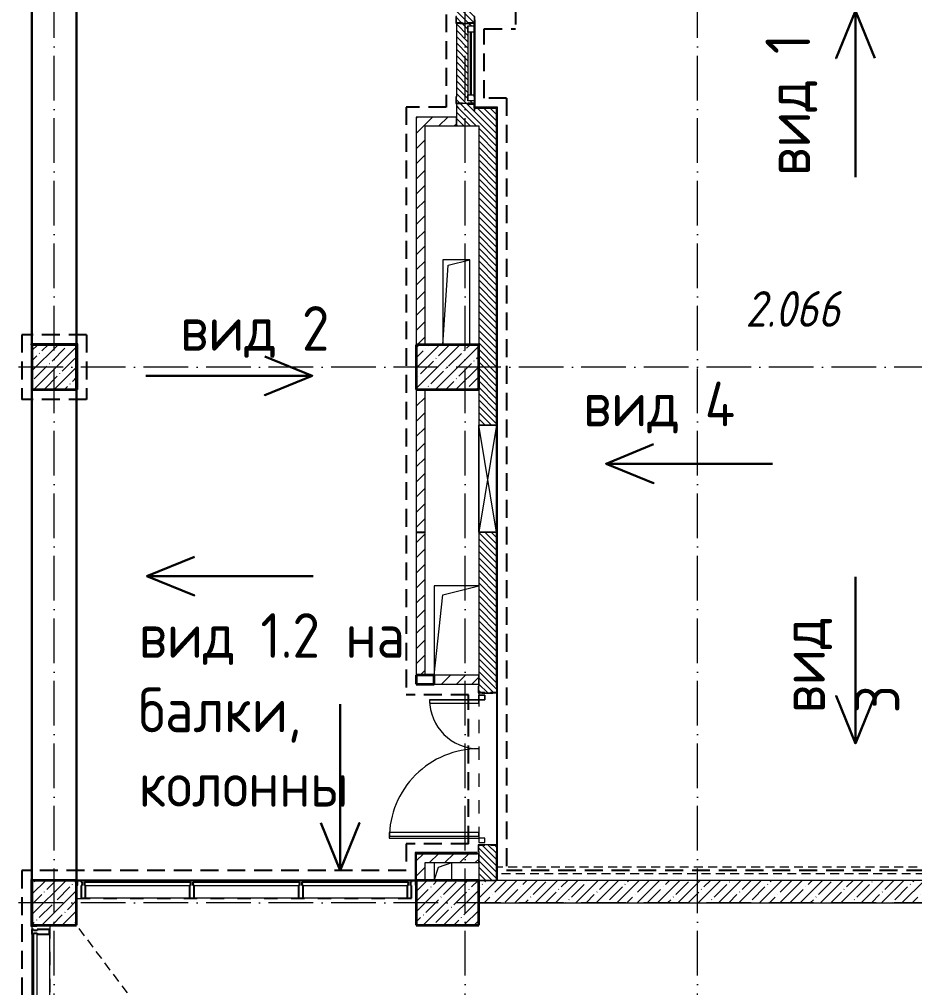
# Model space of a CAD drawing. Header units: millimetres. Extents: x -213536 to 1564669, y -45299 to 942238.
# Drawn here: x -198808 to -188787, y 217277 to 228121 of the extents above; entities that cross this region are included whole.
import ezdxf

# ---------------------------------------------------------------- set-up
doc = ezdxf.new("R2010")
doc.units = ezdxf.units.MM
for name, pattern in [('200_ШТРИХ_ш1п0_6_', [160, 100, -60]), ('50_200_ШТРИХ_1Т_ш5_п1_п1_', [700, 500, -100, 0, -100]), ('Штрих короткий', [300, 150, -150]), ('Штриховая _2 мм - 1 мм_', [300, 200, -100])]:
    doc.linetypes.add(name, pattern=pattern)
for name, color, linetype, lineweight in [('0-1', 7, 'Continuous', 5), ('0-2', 7, 'Continuous', 9), ('Двери', 7, 'Continuous', 9), ('Импосты витража', 7, 'Continuous', 9), ('Импосты витража-1', 7, 'Continuous', 25), ('Каркас_Импост', 7, 'Continuous', 13), ('Каркас_Импост-1', 7, 'Continuous', 9), ('Линии-1', 7, '200_ШТРИХ_ш1п0_6_', 9), ('Марки помещений', 7, 'Continuous', 9), ('Несущие колонны', 7, 'Continuous', 9), ('Несущие колонны-1', 7, 'Continuous', 35), ('Обобщенные модели', 7, 'Continuous', 9), ('Оси-2', 7, '50_200_ШТРИХ_1Т_ш5_п1_п1_', 9), ('Основные линии', 7, 'Continuous', 30), ('Остекление-1', 7, 'Continuous', 9), ('Перемычка-1', 7, 'Штрих короткий', 9), ('Стены-1', 7, 'Continuous', 13), ('Штриховка разреза-1', 7, 'Continuous', 9), ('Элементы узлов', 7, 'Continuous', 9)]:
    doc.layers.add(name, color=color, linetype=linetype, lineweight=lineweight)
doc.layers.add('СТ-1_1', color=7, linetype='Штриховая _2 мм - 1 мм_', lineweight=90, true_color=0x888888)
doc.layers.get('0-2').off()
doc.styles.add('ISOCPEUR_I_2', font='isocpeui.ttf', dxfattribs={"width": 0.85, "height": 2.3})
doc.styles.add('СПДС', font='isocpeur.ttf', dxfattribs={"width": 0.9})
pattern_1 = [(45, (0, 0), (-84.8528, 84.8528), [])]
pattern_2 = [(135, (0, 0), (-35.35534, -35.35534), [])]

# ---------------------------------------------------------------- blocks, each defined once
blk = doc.blocks.new('BSC_Колонна _Прямоугольная - 500х500-25976076-АИ2_02_План отделки стен 2-го этажа _Часть 2_')
at = {"layer": 'Несущие колонны'}
h = blk.add_hatch(dxfattribs=at)
h.set_pattern_fill('FP_4', color=256, style=0, pattern_type=2)
h.set_pattern_definition([(45, (-12200, -34300), (-114.04925, 114.04925), []), (45, (-12085.95, -34300), (-114.04925, 114.04925), [201.613, -40.323, 3.353, -36.97])])
h.paths.add_polyline_path([(-250, -250), (250, -250), (250, 250), (-250, 250)], flags=0)
at = {"layer": 'Несущие колонны-1'}
for p, q in [((250, 250), (-250, 250)), ((-250, 250), (-250, -250)), ((250, -250), (250, 250)), ((-250, -250), (250, -250))]:
    blk.add_line(p, q, dxfattribs=at)
blk = doc.blocks.new('BSC_Колонна _Прямоугольная - 500х700-V3-АИ2_02_План отделки стен 2-го этажа _Часть 2_')
at = {"layer": 'Несущие колонны'}
h = blk.add_hatch(dxfattribs=at)
h.set_pattern_fill('FP_8', color=256, style=0, pattern_type=2)
h.set_pattern_definition([(315, (-34300, 16600), (114.04925, 114.04925), []), (315, (-34300, 16485.95), (114.04925, 114.04925), [201.613, -40.323, 3.353, -36.97])])
h.paths.add_polyline_path([(-250, 350), (-250, -350), (250, -350), (250, 350)], flags=0)
at = {"layer": 'Несущие колонны-1'}
for p, q in [((250, 350), (-250, 350)), ((-250, 350), (-250, -350)), ((250, -350), (250, 350)), ((-250, -350), (250, -350))]:
    blk.add_line(p, q, dxfattribs=at)
blk = doc.blocks.new('BSC_Колонна _Прямоугольная - 500х500-V73-АИ2_02_План отделки стен 2-го этажа _Часть 2_')
at = {"layer": 'Несущие колонны'}
h = blk.add_hatch(dxfattribs=at)
h.set_pattern_fill('FP_83', color=256, style=0, pattern_type=2)
h.set_pattern_definition([(45, (-12200, -40300), (-114.04925, 114.04925), []), (45, (-12085.95, -40300), (-114.04925, 114.04925), [201.613, -40.323, 3.353, -36.97])])
h.paths.add_polyline_path([(-250, -250), (250, -250), (250, 250), (-250, 250)], flags=0)
at = {"layer": 'Несущие колонны-1'}
for p, q in [((250, 250), (-250, 250)), ((-250, 250), (-250, -250)), ((250, -250), (250, 250)), ((-250, -250), (250, -250))]:
    blk.add_line(p, q, dxfattribs=at)
blk = doc.blocks.new('BSC_Колонна _Прямоугольная - 500х700-V120-АИ2_02_План отделки стен 2-го этажа _Часть 2_')
at = {"layer": 'Несущие колонны'}
h = blk.add_hatch(dxfattribs=at)
h.set_pattern_fill('FP_119', color=256, style=0, pattern_type=2)
h.set_pattern_definition([(315, (-40300, 16600), (114.04925, 114.04925), []), (315, (-40300, 16485.95), (114.04925, 114.04925), [201.613, -40.323, 3.353, -36.97])])
h.paths.add_polyline_path([(-250, 350), (-250, -350), (250, -350), (250, 350)], flags=0)
at = {"layer": 'Несущие колонны-1'}
for p, q in [((250, 350), (-250, 350)), ((-250, 350), (-250, -350)), ((250, -350), (250, 350)), ((-250, -350), (250, -350))]:
    blk.add_line(p, q, dxfattribs=at)
blk = doc.blocks.new('Проем_Дверь_Прямоугольный - 1700х2400h_дверные проемы-28445702-АИ2_02_План отделки стен 2-го этажа _Часть 2_')
at = {"layer": 'Перемычка-1'}
for p, q in [((850, 100), (-850, 100)), ((850, -100), (-850, -100))]:
    blk.add_line(p, q, dxfattribs=at)
blk = doc.blocks.new('120_Окно_СКБ_1Ст - 120_Окно_СКБ_1Ст_классы 900x800_E30-V173-АИ2_02_План отделки стен 2-го этажа _Часть 2_')
at = {"layer": 'Каркас_Импост'}
for p, q in [((-420, 30), (-420, 100)), ((-420, 100), (-350, 100)), ((-350, 30), (-420, 30)), ((-350, 100), (-350, 30)), ((350, 30), (350, 100)), ((350, 100), (420, 100)), ((420, 30), (350, 30)), ((420, 100), (420, 30))]:
    blk.add_line(p, q, dxfattribs=at)
at = {"layer": 'Каркас_Импост-1'}
for p, q in [((375, 100), (-420, 100)), ((-420, 30), (420, 30))]:
    blk.add_line(p, q, dxfattribs=at)
at = {"layer": 'Остекление-1'}
for p, q in [((350, 70), (-350, 70)), ((350, 60), (-350, 60))]:
    blk.add_line(p, q, dxfattribs=at)
blk = doc.blocks.new('Дверь_Витражная_СКБ_2Ст2 - ДВВ_ДАО_СОШ_Классы-V176-АИ2_02_План отделки стен 2-го этажа _Часть 2_')
at = {"layer": 'Двери'}
for p, q in [((-775, 1035), (-775, 35)), ((775, 585), (775, 35))]:
    blk.add_line(p, q, dxfattribs=at)
for centre, radius, start, end in [((-775, 35), 1000, 360, 90), ((775, 35), 550, 90, 180)]:
    blk.add_arc(centre, radius, start, end, dxfattribs=at)
at = {"layer": 'Элементы узлов'}
for p, q in [((-713, 1035), (-753, 1035)), ((-753, 1035), (-753, 35)), ((-713, 35), (-713, 1035)), ((775, 585), (735, 585)), ((735, 585), (735, 35)), ((775, 35), (775, 585)), ((-825, 35), (-825, -35)), ((-775, 35), (-825, 35)), ((-775, 35), (-825, 35)), ((-825, 35), (-825, -35)), ((-775, -35), (-775, 35)), ((-775, -35), (-775, 35)), ((-753, 35), (-713, 35)), ((735, 35), (775, 35)), ((775, -35), (775, 35)), ((775, 35), (825, 35)), ((775, 35), (775, -35)), ((825, 35), (775, 35)), ((825, 35), (825, -35)), ((825, -35), (825, 35)), ((-825, -35), (-775, -35)), ((-825, -35), (-775, -35)), ((825, -35), (775, -35)), ((775, -35), (825, -35))]:
    blk.add_line(p, q, dxfattribs=at)
blk = doc.blocks.new('PNS_Панель прямоугольная2 - Нр_Стекло - 40мм-35245332-АИ2_02_План отделки стен 2-го этажа _Часть 2_')
at = {"layer": 'Остекление-1'}
for p, q in [((-592.5, 0), (592.5, 0)), ((582.5, 0), (-582.5, 0)), ((-582.5, -40), (582.5, -40))]:
    blk.add_line(p, q, dxfattribs=at)
blk = doc.blocks.new('Прямоугольный импост - Импост структурный с накладкой - 180мм-35245327-АИ2_02_План отделки стен 2-го этажа _Часть 2_')
at = {"layer": 'Импосты витража'}
for p, q in [((13715, 34550), (12550, 34550)), ((13715, 34353), (12550, 34353))]:
    blk.add_line(p, q, dxfattribs=at)
blk = doc.blocks.new('Прямоугольный импост - Импост структурный с накладкой - 180мм-28950551-АИ2_02_План отделки стен 2-го этажа _Часть 2_')
at = {"layer": 'Импосты витража-1'}
for p, q in [((-25, 40), (-25, 180)), ((-25, 180), (25, 180)), ((25, 180), (25, 40)), ((-15, 40), (-25, 40)), ((-25, -17), (-25, 0)), ((-25, 0), (-15, 0)), ((-15, 0), (-15, 40)), ((15, 40), (15, 0)), ((25, 40), (15, 40)), ((15, 0), (25, 0)), ((25, 0), (25, -17)), ((25, -17), (-25, -17))]:
    blk.add_line(p, q, dxfattribs=at)
blk = doc.blocks.new('Прямоугольный импост - 50 мм_заглушка-27496173-АИ2_02_План отделки стен 2-го этажа _Часть 2_')
at = {"layer": 'Импосты витража-1'}
for p, q in [((0, -15), (-50, -15)), ((-50, -15), (-50, -17)), ((-50, -17), (0, -17))]:
    blk.add_line(p, q, dxfattribs=at)
blk = doc.blocks.new('Прямоугольный импост - 50 мм_заглушка-28950599-АИ2_02_План отделки стен 2-го этажа _Часть 2_')
at = {"layer": 'Импосты витража-1'}
for p, q in [((-50, -15), (0, -15)), ((-50, -17), (-50, -15)), ((0, -17), (-50, -17))]:
    blk.add_line(p, q, dxfattribs=at)
blk = doc.blocks.new('PNS_Панель прямоугольная2 - Нр_Стекло - 40мм-35245370-АИ2_02_План отделки стен 2-го этажа _Часть 2_')
at = {"layer": 'Остекление-1'}
for p, q in [((-595, 0), (595, 0)), ((585, 0), (-585, 0)), ((-585, -40), (585, -40))]:
    blk.add_line(p, q, dxfattribs=at)
blk = doc.blocks.new('Прямоугольный импост - Импост структурный с накладкой - 180мм-35245368-АИ2_02_План отделки стен 2-го этажа _Часть 2_')
at = {"layer": 'Импосты витража'}
for p, q in [((14935, 34550), (13765, 34550)), ((14935, 34353), (13765, 34353))]:
    blk.add_line(p, q, dxfattribs=at)
blk = doc.blocks.new('PNS_Панель прямоугольная2 - Нр_Стекло - 40мм-35254988-АИ2_02_План отделки стен 2-го этажа _Часть 2_')
at = {"layer": 'Остекление-1'}
for p, q in [((-652.5, 0), (652.5, 0)), ((642.5, 0), (-642.5, 0)), ((-642.5, -40), (642.5, -40))]:
    blk.add_line(p, q, dxfattribs=at)
blk = doc.blocks.new('Прямоугольный импост - Импост структурный с накладкой - 180мм-35254970-АИ2_02_План отделки стен 2-го этажа _Часть 2_')
at = {"layer": 'Импосты витража'}
for p, q in [((11950, 29935), (11950, 28650)), ((12147, 29935), (12147, 28650))]:
    blk.add_line(p, q, dxfattribs=at)
blk = doc.blocks.new('154_Стойка_СКБ_Уголок - СМ-2480_200-28346303-АИ2_02_План отделки стен 2-го этажа _Часть 2_')
at = {"layer": 'Обобщенные модели'}
for p, q in [((125, 156), (125, 81)), ((200, 156), (125, 156)), ((131, 81), (131, 150)), ((131, 150), (200, 150)), ((200, 150), (200, 156)), ((125, 81), (131, 81)), ((131, 19), (125, 19)), ((125, 19), (125, -56)), ((131, -50), (131, 19)), ((125, -56), (200, -56)), ((200, -50), (131, -50)), ((200, -56), (200, -50))]:
    blk.add_line(p, q, dxfattribs=at)
blk = doc.blocks.new('Стойка_Влож_Полоса боковая - Полоса-28213942-АИ2_02_План отделки стен 2-го этажа _Часть 2_')
at = {"layer": 'Обобщенные модели'}
for p, q in [((-5, 60), (0, 60)), ((-5, -60), (-5, 60)), ((0, 31), (0, -31)), ((0, -60), (-5, -60))]:
    blk.add_line(p, q, dxfattribs=at)
blk = doc.blocks.new('Фахверк_СКБ_Уголок - 200_3960-28268576-АИ2_02_План отделки стен 2-го этажа _Часть 2_')
at = {"layer": 'Обобщенные модели'}
for p, q in [((200, 156), (125, 156)), ((125, 156), (125, 81)), ((131, 81), (131, 150)), ((131, 150), (200, 150)), ((200, 150), (200, 156)), ((125, 81), (131, 81)), ((131, 19), (125, 19)), ((125, 19), (125, -56)), ((131, -50), (131, 19)), ((125, -56), (200, -56)), ((200, -50), (131, -50)), ((200, -56), (200, -50))]:
    blk.add_line(p, q, dxfattribs=at)
blk = doc.blocks.new('154_Стойка_СКБ_Уголок - СМ-2480_200-28447058-АИ2_02_План отделки стен 2-го этажа _Часть 2_')
at = {"layer": 'Обобщенные модели'}
for p, q in [((125, 156), (125, 81)), ((200, 156), (125, 156)), ((131, 81), (131, 150)), ((131, 150), (200, 150)), ((200, 150), (200, 156)), ((125, 81), (131, 81)), ((131, 19), (125, 19)), ((125, 19), (125, -56)), ((131, -50), (131, 19)), ((125, -56), (200, -56)), ((200, -50), (131, -50)), ((200, -56), (200, -50))]:
    blk.add_line(p, q, dxfattribs=at)
blk = doc.blocks.new('Стойка_Влож_Полоса боковая - Полоса-28346330-АИ2_02_План отделки стен 2-го этажа _Часть 2_')
at = {"layer": 'Обобщенные модели'}
for p, q in [((-5, -31), (-5, 31)), ((0, 31), (0, -31))]:
    blk.add_line(p, q, dxfattribs=at)
blk = doc.blocks.new('Стойка_Влож_Уголок - Уголок-28346305-АИ2_02_План отделки стен 2-го этажа _Часть 2_')
at = {"layer": 'Обобщенные модели'}
for p, q in [((75, 75), (0, 75)), ((0, 0), (6, 0)), ((6, 69), (75, 69)), ((6, 0), (6, 69)), ((75, 69), (75, 75))]:
    blk.add_line(p, q, dxfattribs=at)
blk = doc.blocks.new('154_Фахверк_СКБ_Швеллер - Тип_100_3960-28318856-АИ2_02_План отделки стен 2-го этажа _Часть 2_')
at = {"layer": 'Обобщенные модели'}
for p, q in [((175, 50), (125, 50)), ((125, 50), (125, -50)), ((128, 47), (175, 47)), ((128, -47), (128, 47)), ((175, 47), (175, 50)), ((125, -50), (175, -50)), ((175, -47), (128, -47)), ((175, -50), (175, -47))]:
    blk.add_line(p, q, dxfattribs=at)
blk = doc.blocks.new('AR_Отверстие прямоугольное _в плите_ - AR_Отверстие прямоугольное _в плите_-30553070-АИ2_02_План отделки стен 2-го этажа _Часть 2_')
at = {"layer": 'Обобщенные модели'}
for p, q in [((150, 475), (-150, 475)), ((-150, 475), (-150, -475)), ((-90, 415), (150, 475)), ((150, -475), (150, 475)), ((-150, -475), (-90, 415))]:
    blk.add_line(p, q, dxfattribs=at)
blk = doc.blocks.new('AR_Отверстие прямоугольное _в плите_ - AR_Отверстие прямоугольное _в плите_-V235-АИ2_02_План отделки стен 2-го этажа _Часть 2_')
at = {"layer": 'Обобщенные модели'}
for p, q in [((-100, 100), (-100, -100)), ((-100, -100), (-50, 50)), ((-50, 50), (100, 100)), ((100, -100), (100, 100))]:
    blk.add_line(p, q, dxfattribs=at)
blk = doc.blocks.new('AR_Отверстие прямоугольное _в плите_ - AR_Отверстие прямоугольное _в плите_-V236-АИ2_02_План отделки стен 2-го этажа _Часть 2_')
at = {"layer": 'Обобщенные модели'}
for p, q in [((250, 500), (-250, 500)), ((-250, 500), (-250, -500)), ((-150, 400), (250, 500)), ((-250, -500), (-150, 400))]:
    blk.add_line(p, q, dxfattribs=at)
blk = doc.blocks.new('Проем_Дверь_Прямоугольный - 3800х2800h_витражные проемы-35314083-АИ2_02_План отделки стен 2-го этажа _Часть 2_')
at = {"layer": 'Перемычка-1'}
for p, q in [((1900, 100), (-1900, 100)), ((1900, -100), (-1900, -100))]:
    blk.add_line(p, q, dxfattribs=at)
blk = doc.blocks.new('Проем_Дверь_Прямоугольный - 5500х2800h_витражные проемы-35314110-АИ2_02_План отделки стен 2-го этажа _Часть 2_')
at = {"layer": 'Перемычка-1'}
for p, q in [((2750, 100), (-2750, 100)), ((2750, -100), (-2750, -100))]:
    blk.add_line(p, q, dxfattribs=at)
blk = doc.blocks.new('AR_Отверстие прямоугольное _в стене_ - AR_Отверстие прямоугольное _в стене__ОВ-36896535-АИ2_02_План отделки стен 2-го этажа _Часть 2_')
at = {"layer": 'Элементы узлов'}
for p, q in [((-600, -100), (-600, 100)), ((-600, 100), (600, 100)), ((600, 100), (-600, -100)), ((-600, 100), (600, -100)), ((600, 100), (-600, 100)), ((-600, 100), (-600, -100)), ((600, 100), (600, -100)), ((600, -100), (600, 100)), ((600, -100), (-600, -100)), ((-600, -100), (600, -100))]:
    blk.add_line(p, q, dxfattribs=at)
blk = doc.blocks.new('BSC_Колонна _Прямоугольная1 - 200х100 _металл_-35191705-АИ2_02_План отделки стен 2-го этажа _Часть 2_')
at = {"layer": 'Несущие колонны-1'}
for p, q in [((100, 50), (-100, 50)), ((-100, 50), (-100, -50)), ((100, -50), (100, 50)), ((-100, -50), (100, -50))]:
    blk.add_line(p, q, dxfattribs=at)
blk = doc.blocks.new('0125-Р-ОО-Ш2-АР-о_23_10_2024_rvt-1-АИ2_02_План отделки стен 2-го этажа _Часть 2_')
at = {"layer": 'Штриховка разреза-1'}
h = blk.add_hatch(dxfattribs=at)
h.set_pattern_fill('FP_2', color=256, style=0, pattern_type=2)
h.set_pattern_definition(pattern_2)
h.paths.add_polyline_path([(16830, 43200), (16900, 43200), (16900, 43250), (16700, 43250), (16700, 43200), (16769, 43200)], flags=0)
h.paths.add_polyline_path([(16830, 43255), (16900, 43256), (16900, 43280), (16830, 43280), (16830, 44120), (16900, 44120), (16900, 44150), (16860, 44150), (16860, 44145), (16740, 44145), (16740, 44150), (16700, 44150), (16700, 43256), (16769, 43255)], flags=0)
h.paths.add_polyline_path([(16830, 44150), (16831, 44150), (16831, 44156), (16900, 44156), (16900, 45650), (16700, 45650), (16700, 44156), (16769, 44156), (16769, 44150)], flags=0)
h = blk.add_hatch(dxfattribs=at)
h.set_pattern_fill('FP_2', color=256, style=0, pattern_type=2)
h.set_pattern_definition(pattern_2)
h.paths.add_polyline_path([(16950, 43000), (17150, 43000), (17150, 43200), (16700, 43200), (16700, 43000)], flags=0)
h = blk.add_hatch(dxfattribs=at)
h.set_pattern_fill('FP_3', color=256, style=0, pattern_type=2)
h.set_pattern_definition(pattern_1)
h.paths.add_polyline_path([(16250, 40550), (16350, 40550), (16350, 43100), (16250, 43100)], flags=0)
h = blk.add_hatch(dxfattribs=at)
h.set_pattern_fill('FP_3', color=256, style=0, pattern_type=2)
h.set_pattern_definition(pattern_1)
h.paths.add_polyline_path([(16700, 43000), (16700, 43100), (16350, 43100), (16350, 43000), (16459, 43000)], flags=0)
h = blk.add_hatch(dxfattribs=at)
h.set_pattern_fill('FP_2', color=256, style=0, pattern_type=2)
h.set_pattern_definition(pattern_2)
h.paths.add_polyline_path([(16950, 34550), (17150, 34550), (17150, 34944), (17081, 34944), (17081, 34950), (17019, 34950), (17019, 34944), (16950, 34944), (16950, 34682)], flags=0)
h.paths.add_polyline_path([(17019, 36650), (17081, 36650), (17081, 36656), (17150, 36656), (17150, 38450), (16950, 38450), (16951, 36656), (17019, 36656)], flags=0)
h.paths.add_polyline_path([(16950, 39650), (17150, 39650), (17150, 43000), (16950, 43000), (16950, 40050)], flags=0)
h = blk.add_hatch(dxfattribs=at)
h.set_pattern_fill('FP_3', color=256, style=0, pattern_type=2)
h.set_pattern_definition(pattern_1)
h.paths.add_polyline_path([(16250, 36850), (16350, 36850), (16350, 38400), (16347, 38400), (16347, 38447), (16253, 38447), (16253, 38400), (16250, 38400), (16250, 38379)], flags=0)
h.paths.add_polyline_path([(16350, 38450), (16350, 40050), (16250, 40050), (16250, 38450), (16347, 38450)], flags=0)
h = blk.add_hatch(dxfattribs=at)
h.set_pattern_fill('FP_3', color=256, style=0, pattern_type=2)
h.set_pattern_definition(pattern_1)
h.paths.add_polyline_path([(16950, 36750), (16950, 36850), (16450, 36850), (16450, 36750), (16459, 36750)], flags=0)
h = blk.add_hatch(dxfattribs=at)
h.set_pattern_fill('FP_3', color=256, style=0, pattern_type=2)
h.set_pattern_definition(pattern_1)
h.paths.add_polyline_path([(16250, 34550), (16350, 34550), (16350, 34850), (16250, 34850), (16250, 34682)], flags=0)
h = blk.add_hatch(dxfattribs=at)
h.set_pattern_fill('FP_3', color=256, style=0, pattern_type=2)
h.set_pattern_definition(pattern_1)
h.paths.add_polyline_path([(16950, 34750), (16950, 34850), (16350, 34850), (16350, 34750), (16459, 34750)], flags=0)
h = blk.add_hatch(dxfattribs=at)
h.set_pattern_fill('FP_1', color=256, style=0, pattern_type=2)
h.set_pattern_definition([(45, (0, 0), (-114.04925, 114.04925), []), (45, (114.05, 0), (-114.04925, 114.04925), [201.612, -40.322, 3.353, -36.97])])
h.paths.add_polyline_path([(25200, 34300), (25200, 34550), (16950, 34550), (16950, 34300), (23915, 34300)], flags=0)
at = {"layer": 'Линии-1'}
for p, q in [((24900, 34700), (17162, 34700)), ((24825, 34625), (17162, 34625)), ((16563, 28550), (12450, 34050))]:
    blk.add_line(p, q, dxfattribs=at)
at = {"layer": 'Стены-1'}
for p, q in [((16700, 44150), (16700, 43325)), ((16900, 44120), (16900, 44150)), ((16700, 43250), (16700, 43200)), ((16700, 43200), (16700, 43000)), ((16900, 43200), (16900, 43250)), ((17150, 43200), (16900, 43200)), ((17150, 43000), (17150, 43200)), ((16350, 43100), (16250, 43100)), ((16250, 43100), (16250, 40550)), ((16700, 43100), (16350, 43100)), ((16700, 43000), (16700, 43100)), ((16350, 40550), (16350, 43000)), ((16350, 43000), (16700, 43000)), ((16700, 43000), (16950, 43000)), ((16950, 43000), (16950, 40550)), ((17150, 39650), (17150, 43000)), ((16250, 40050), (16250, 38450)), ((16350, 38450), (16350, 40050)), ((16950, 40050), (16950, 39650)), ((16250, 38400), (16250, 36850)), ((16350, 36850), (16350, 38400)), ((16950, 38450), (16950, 36725)), ((17150, 36725), (17150, 38450)), ((16950, 36850), (16450, 36850)), ((16950, 36750), (16950, 36850)), ((16450, 36750), (16950, 36750)), ((17081, 34950), (17019, 34950)), ((16350, 34850), (16250, 34850)), ((16250, 34850), (16250, 34550)), ((16950, 34850), (16350, 34850)), ((16950, 34875), (16950, 34550)), ((16950, 34750), (16950, 34850)), ((17150, 34550), (17150, 34875)), ((16350, 34750), (16950, 34750)), ((16350, 34550), (16350, 34750)), ((16950, 34550), (17150, 34550)), ((25200, 34550), (16950, 34550)), ((16950, 34300), (25200, 34300))]:
    blk.add_line(p, q, dxfattribs=at)
at = {"layer": '0-2'}
for name, p, rotation in [('154_Стойка_СКБ_Уголок - СМ-2480_200-28346303-АИ2_02_План отделки стен 2-го этажа _Часть 2_', (16850, 44025), 90.00000000000071), ('Стойка_Влож_Полоса боковая - Полоса-28213942-АИ2_02_План отделки стен 2-го этажа _Часть 2_', (16800, 44150), 90.00000000000072), ('120_Окно_СКБ_1Ст - 120_Окно_СКБ_1Ст_классы 900x800_E30-V173-АИ2_02_План отделки стен 2-го этажа _Часть 2_', (16800, 43700), 270.0000000000007), ('154_Стойка_СКБ_Уголок - СМ-2480_200-28447058-АИ2_02_План отделки стен 2-го этажа _Часть 2_', (16850, 43125), 90.00000000000071), ('Стойка_Влож_Полоса боковая - Полоса-28346330-АИ2_02_План отделки стен 2-го этажа _Часть 2_', (16800, 43250), 270.0000000000007), ('Стойка_Влож_Уголок - Уголок-28346305-АИ2_02_План отделки стен 2-го этажа _Часть 2_', (16831, 43250), 270.0000000000007), ('BSC_Колонна _Прямоугольная - 500х700-V120-АИ2_02_План отделки стен 2-го этажа _Часть 2_', (16600, 40300), 89.9999999999999), ('AR_Отверстие прямоугольное _в стене_ - AR_Отверстие прямоугольное _в стене__ОВ-36896535-АИ2_02_План отделки стен 2-го этажа _Часть 2_', (17050, 39050), 270.0000000000007), ('154_Фахверк_СКБ_Швеллер - Тип_100_3960-28318856-АИ2_02_План отделки стен 2-го этажа _Часть 2_', (16300, 38575), 269.9999999999999), ('BSC_Колонна _Прямоугольная1 - 200х100 _металл_-35191705-АИ2_02_План отделки стен 2-го этажа _Часть 2_', (16350, 36800), 180), ('154_Стойка_СКБ_Уголок - СМ-2480_200-28346303-АИ2_02_План отделки стен 2-го этажа _Часть 2_', (17100, 36525), 90.00000000000071), ('Дверь_Витражная_СКБ_2Ст2 - ДВВ_ДАО_СОШ_Классы-V176-АИ2_02_План отделки стен 2-го этажа _Часть 2_', (16985, 35800), 89.9999999999962), ('Проем_Дверь_Прямоугольный - 1700х2400h_дверные проемы-28445702-АИ2_02_План отделки стен 2-го этажа _Часть 2_', (17050, 35800), 90.00000000000071), ('Стойка_Влож_Полоса боковая - Полоса-28213942-АИ2_02_План отделки стен 2-го этажа _Часть 2_', (17050, 36650), 90.00000000000072), ('Фахверк_СКБ_Уголок - 200_3960-28268576-АИ2_02_План отделки стен 2-го этажа _Часть 2_', (17000, 35075), 270.0000000000007), ('Прямоугольный импост - 50 мм_заглушка-27496173-АИ2_02_План отделки стен 2-го этажа _Часть 2_', (12450, 34533), 180), ('Проем_Дверь_Прямоугольный - 3800х2800h_витражные проемы-35314083-АИ2_02_План отделки стен 2-го этажа _Часть 2_', (14350, 34450), 180), ('BSC_Колонна _Прямоугольная - 500х700-V3-АИ2_02_План отделки стен 2-го этажа _Часть 2_', (16600, 34300), 89.9999999999999), ('Проем_Дверь_Прямоугольный - 5500х2800h_витражные проемы-35314110-АИ2_02_План отделки стен 2-го этажа _Часть 2_', (12050, 31300), 89.9999999999999), ('PNS_Панель прямоугольная2 - Нр_Стекло - 40мм-35254988-АИ2_02_План отделки стен 2-го этажа _Часть 2_', (11967, 33307), 89.99999999999918)]:
    blk.add_blockref(name, p, dxfattribs=dict(at, rotation=rotation))
for name, p in [('AR_Отверстие прямоугольное _в плите_ - AR_Отверстие прямоугольное _в плите_-30553070-АИ2_02_План отделки стен 2-го этажа _Часть 2_', (16700, 41025)), ('BSC_Колонна _Прямоугольная - 500х500-V73-АИ2_02_План отделки стен 2-го этажа _Часть 2_', (12200, 40300)), ('AR_Отверстие прямоугольное _в плите_ - AR_Отверстие прямоугольное _в плите_-V236-АИ2_02_План отделки стен 2-го этажа _Часть 2_', (16700, 37350)), ('AR_Отверстие прямоугольное _в плите_ - AR_Отверстие прямоугольное _в плите_-V235-АИ2_02_План отделки стен 2-го этажа _Часть 2_', (16550, 34650)), ('BSC_Колонна _Прямоугольная - 500х500-25976076-АИ2_02_План отделки стен 2-го этажа _Часть 2_', (12200, 34300)), ('PNS_Панель прямоугольная2 - Нр_Стекло - 40мм-35245332-АИ2_02_План отделки стен 2-го этажа _Часть 2_', (13133, 34533)), ('Прямоугольный импост - Импост структурный с накладкой - 180мм-35245327-АИ2_02_План отделки стен 2-го этажа _Часть 2_', (0, 0)), ('PNS_Панель прямоугольная2 - Нр_Стекло - 40мм-35245370-АИ2_02_План отделки стен 2-го этажа _Часть 2_', (14350, 34533)), ('Прямоугольный импост - Импост структурный с накладкой - 180мм-35245368-АИ2_02_План отделки стен 2-го этажа _Часть 2_', (0, 0)), ('PNS_Панель прямоугольная2 - Нр_Стекло - 40мм-35245332-АИ2_02_План отделки стен 2-го этажа _Часть 2_', (15568, 34533)), ('Прямоугольный импост - Импост структурный с накладкой - 180мм-35245327-АИ2_02_План отделки стен 2-го этажа _Часть 2_', (2435, 0)), ('Прямоугольный импост - Импост структурный с накладкой - 180мм-35254970-АИ2_02_План отделки стен 2-го этажа _Часть 2_', (0, 4015))]:
    blk.add_blockref(name, p, dxfattribs=at)
at = {"layer": '0-2', "extrusion": (0, 0, -1)}
for name, p, rotation in [('Прямоугольный импост - Импост структурный с накладкой - 180мм-28950551-АИ2_02_План отделки стен 2-го этажа _Часть 2_', (-12525, 34533), 180), ('Прямоугольный импост - Импост структурный с накладкой - 180мм-28950551-АИ2_02_План отделки стен 2-го этажа _Часть 2_', (-13740, 34533), 180), ('Прямоугольный импост - Импост структурный с накладкой - 180мм-28950551-АИ2_02_План отделки стен 2-го этажа _Часть 2_', (-14960, 34533), 180), ('Прямоугольный импост - Импост структурный с накладкой - 180мм-28950551-АИ2_02_План отделки стен 2-го этажа _Часть 2_', (-16175, 34533), 180), ('Прямоугольный импост - 50 мм_заглушка-28950599-АИ2_02_План отделки стен 2-го этажа _Часть 2_', (-16250, 34533), 180), ('Прямоугольный импост - Импост структурный с накладкой - 180мм-28950551-АИ2_02_План отделки стен 2-го этажа _Часть 2_', (-11967, 33975), 90.00000000000081)]:
    blk.add_blockref(name, p, dxfattribs=dict(at, rotation=rotation))
blk = doc.blocks.new('Оси1')
at = {"layer": 'Оси-2'}
for p, q in [((218445.6, 210594.5), (218445.6, 264395.4)), ((223045.6, 210594.5), (223045.6, 264395.4)), ((225645.6, 210594.5), (225645.6, 264395.4)), ((234645.6, 253115.2), (203926.8, 253115.2)), ((234645.6, 247115.2), (203926.8, 247115.2))]:
    blk.add_line(p, q, dxfattribs=at)

msp = doc.modelspace()

# ---------------------------------------------------------------- linework, layer by layer
at = {"color": 2, "lineweight": 30}
for points in [[(-198667, 229977.3), (-198167, 229977.3), (-198167, 218475.3), (-198667, 218475.3)], [(-194367, 218475.3), (-198167, 218475.3), (-198167, 218477.3), (-194367, 218477.3)]]:
    msp.add_lwpolyline(points, close=True, dxfattribs=at)
at = {"color": 1, "lineweight": 30}
for points in [[(-189449.5, 226354.7), (-189449.5, 228217.8), (-189666.5, 227686.1), (-189449.5, 228217.8), (-189232.5, 227686.1)], [(-197393.5, 224129.6), (-195530.4, 224129.6), (-196062.1, 223912.6), (-195530.4, 224129.6), (-196062.1, 224346.6)], [(-190378.1, 223144.9), (-192241.2, 223144.9), (-191709.5, 222927.9), (-192241.2, 223144.9), (-191709.5, 223361.9)], [(-195517.9, 221886.2), (-197381, 221886.2), (-196849.3, 221669.2), (-197381, 221886.2), (-196849.3, 222103.2)], [(-189449.5, 221876.3), (-189449.5, 220013.2), (-189666.5, 220544.9), (-189449.5, 220013.2), (-189232.5, 220544.9)], [(-195218.6, 220452.9), (-195218.6, 218589.8), (-195001.6, 219121.5), (-195218.6, 218589.8), (-195435.5, 219121.5)]]:
    msp.add_lwpolyline(points, dxfattribs=at)
at = {"layer": 'СТ-1_1', "lineweight": 25}
for p, q in [((-194029, 231177.3), (-194029, 227139.3)), ((-193255, 229465.3), (-193255, 228015.3)), ((-193605, 228015.3), (-193255, 228015.3)), ((-193605, 227239.3), (-193605, 228015.3)), ((-193355, 227239.3), (-193605, 227239.3)), ((-193355, 227239.3), (-193355, 218589.3)), ((-194029, 227139.3), (-194479, 227139.3)), ((-194479, 227139.3), (-194479, 220557.3)), ((-198055, 224589.3), (-198779, 224589.3)), ((-198779, 224589.3), (-198779, 223865.3)), ((-198055, 224589.3), (-198055, 223865.3)), ((-198055, 223865.3), (-198779, 223865.3)), ((-193779, 220557.3), (-194479, 220557.3)), ((-193779, 218889.3), (-193779, 220557.3)), ((-193779, 218889.3), (-194479, 218889.3)), ((-194479, 218889.3), (-194479, 218589.3)), ((-194479, 218589.3), (-198779, 218589.3)), ((-198779, 218589.3), (-198779, 212589.3)), ((-185079, 218589.3), (-193355, 218589.3))]:
    msp.add_line(p, q, dxfattribs=at)
at = {"layer": 'Стены-1'}
for p, q in [((-193717, 228077.3), (-193717, 228047.3)), ((-193705, 227139.3), (-193705, 228115.3)), ((-193717, 227177.3), (-193717, 227127.3)), ((-193717, 227127.3), (-193467, 227127.3)), ((-193455, 227139.3), (-193705, 227139.3)), ((-193467, 227127.3), (-193467, 223577.3)), ((-193455, 218489.3), (-193455, 227139.3)), ((-198155, 224489.3), (-198679, 224489.3)), ((-198679, 224489.3), (-198679, 224477.3)), ((-198155, 223977.3), (-198155, 224489.3)), ((-193467, 222377.3), (-193467, 220652.3)), ((-193467, 220577.3), (-193467, 218877.3)), ((-193679, 218789.3), (-194379, 218789.3)), ((-194379, 218789.3), (-194379, 218424.3)), ((-194367, 218777.3), (-193679, 218777.3)), ((-194367, 218477.3), (-194367, 218777.3)), ((-193467, 218802.3), (-193467, 218489.3)), ((-198679, 218489.3), (-198679, 217965.3)), ((-198667, 218489.3), (-198679, 218489.3)), ((-198167, 218424.3), (-198155, 218424.3)), ((-198155, 218424.3), (-198155, 218477.3)), ((-194379, 218424.3), (-194367, 218424.3)), ((-198679, 217965.3), (-198614, 217965.3)), ((-198614, 217965.3), (-198614, 217977.3))]:
    msp.add_line(p, q, dxfattribs=at)

# ---------------------------------------------------------------- block references
at = {"color": 2, "lineweight": 30}
msp.add_blockref('Оси1', (-416862.6, -28888), dxfattribs=at)
at = {"layer": '0-1'}
msp.add_blockref('0125-Р-ОО-Ш2-АР-о_23_10_2024_rvt-1-АИ2_02_План отделки стен 2-го этажа _Часть 2_', (-210617, 183927.3), dxfattribs=at)

# ---------------------------------------------------------------- texts
at = {"layer": 'Марки помещений', "color": 2, "insert": (-190680.4, 225078.3), "char_height": 400, "width": 785.654, "attachment_point": 1, "style": 'ISOCPEUR_I_2'}
msp.add_mtext('2.066', dxfattribs=at)
at = {"layer": 'Основные линии', "char_height": 500, "attachment_point": 1, "rotation": 90, "style": 'СПДС'}
for s, insert in [('вид 1', (-190457, 226369.2)), ('вид 3', (-190291, 220349.8))]:
    msp.add_mtext_dynamic_manual_height_columns(s, width=1580.432, gutter_width=1678.4, heights=[0], dxfattribs=dict(at, insert=insert))
at = {"layer": 'Основные линии', "char_height": 500, "attachment_point": 1, "style": 'СПДС'}
for s, width, insert in [('вид 2', 1649.982, (-197009, 224910.1)), ('вид 4', 1649.982, (-192498.7, 224064)), ('вид 1.2 на балки,\\Pколонны', 3236.339, (-197472.5, 221471.1))]:
    msp.add_mtext_dynamic_manual_height_columns(s, width=width, gutter_width=1678.4, heights=[0], dxfattribs=dict(at, insert=insert))

doc.saveas('drawing.dxf')
